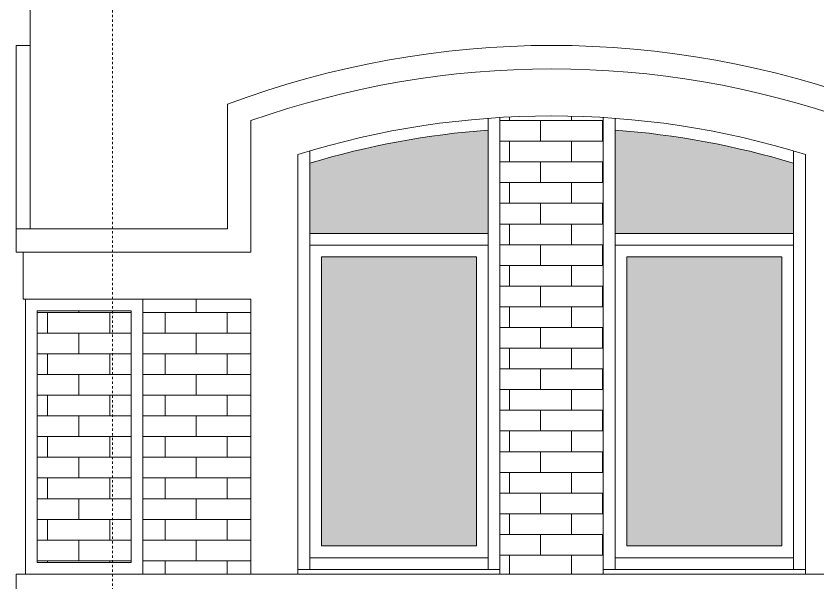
# Model space of a CAD drawing. Header units: millimetres. Extents: x 54 to 1314, y 20 to 614.
# Drawn here: x 523.11 to 557.25, y 195.25 to 219.37 of the extents above; entities that cross this region are included whole.
import ezdxf

# ---------------------------------------------------------------- set-up
doc = ezdxf.new("R2010")
doc.units = ezdxf.units.MM
doc.linetypes.add('CENTER2', pattern=[1.125, 0.75, -0.125, 0.125, -0.125])
for name, color, linetype, lineweight in [('A_ОКНА', 4, 'Continuous', 13), ('A_ФАСАД', 30, 'Continuous', 15), ('А_КИРПИЧ ОБЛИЦ.', 250, 'Continuous', 30), ('А_ОБЛИЦОВКА КАМЕНЬ', 211, 'Continuous', 20), ('А_ОКНА', 4, 'Continuous', 13), ('А_ШТРИХ.ОКОН', 140, 'Continuous', 9), ('А_ШТУКАТУРКА ФАСАД', 7, 'Continuous', 15), ('ОСИ', 40, 'CENTER2', 18)]:
    doc.layers.add(name, color=color, linetype=linetype, lineweight=lineweight)

msp = doc.modelspace()

# ---------------------------------------------------------------- hatches: boundary and pattern name
at = {"layer": 'А_КИРПИЧ ОБЛИЦ.', "lineweight": 9}
h = msp.add_hatch(dxfattribs=at)
h.set_pattern_fill('AR-BRSTD', color=41, scale=0.013, style=0)
h.set_pattern_definition([(0, (639.2092726818091, 183.2200142018169), (0, 0.8806434000000001), []), (90, (639.2092726818091, 183.2200142018169), (-1.3208, 0.8806434000000001), [0.8806434000000001, -0.8806434000000001])])
edge = h.paths.add_edge_path()
edge.add_arc((545.9092740215283, 180.8848740726658), 34.23192330107856, 86.3152211287333, 93.68479391315623, ccw=False)
edge.add_line((548.1092639135468, 215.0460306304572), (548.1092639134886, 195.6200142019129))
edge.add_line((548.1092639134886, 195.6200142019129), (543.7092751611644, 195.6200142019129))
edge.add_line((543.7092751611644, 195.6200142019129), (543.7092751611644, 215.0460300528916))
h = msp.add_hatch(dxfattribs=at)
h.set_pattern_fill('AR-BRSTD', color=41, scale=0.013, style=0)
h.set_pattern_definition([(0, (653.6092659360302, 181.2200142017805), (0, 0.8806434000000001), []), (90, (653.6092659360302, 181.2200142017805), (-1.3208, 0.8806434000000001), [0.8806434000000001, -0.8806434000000001])])
h.paths.add_polyline_path([(533.1092706583013, 195.6200142018838), (533.1092706583013, 207.3200140804815), (528.5092683825796, 207.3200140722452), (528.5092683825796, 195.6200141936474)])
h = msp.add_hatch(dxfattribs=at)
h.set_pattern_fill('AR-BRSTD', color=41, scale=0.013, style=0)
h.set_pattern_definition([(0, (648.609265734457, 181.220014210046), (0, 0.8806434000000001), []), (90, (648.609265734457, 181.220014210046), (-1.3208, 0.8806434000000001), [0.8806434000000001, -0.8806434000000001])])
h.paths.add_polyline_path([(528.0092683825796, 196.1200141977874), (528.0092683825796, 206.8200140763488), (524.0092681810065, 206.8200140681124), (524.0092681810065, 196.1200141895511)])
at = {"layer": 'А_ШТРИХ.ОКОН', "ltscale": 100}
h = msp.add_hatch(color=256, dxfattribs=at)
h.set_gradient(color1=(116, 208, 231), one_color=1, tint=1, name='INVCURVED')
h.paths.add_polyline_path([(536.1092706661011, 209.1200142087669), (536.1092706661011, 196.8200142005348), (542.709270658278, 196.8200142005348), (542.709270658278, 209.1200142087741)])
edge = h.paths.add_edge_path()
edge.add_line((535.6092706582431, 210.1200142087741), (543.209270658278, 210.1200142087741))
edge.add_line((543.209270658278, 210.1200142087741), (543.209270658278, 214.5181618577385))
edge.add_arc((545.9092695587469, 178.782020279677), 35.83799393032191, 94.32070112492939, 106.7026278093792)
edge.add_line((535.6092706582431, 213.1079846739863), (535.6092706582431, 210.1200142087741))
h = msp.add_hatch(color=256, dxfattribs=at)
h.set_gradient(color1=(116, 208, 231), one_color=1, tint=1, name='INVCURVED')
h.paths.add_polyline_path([(555.7092684520912, 209.1200142087669), (555.7092684520912, 196.8200142005348), (549.1092684599143, 196.8200142005348), (549.1092684599143, 209.1200142087741)])
edge = h.paths.add_edge_path()
edge.add_line((556.2092684599493, 210.1200142087741), (548.6092684599143, 210.1200142087741))
edge.add_line((548.6092684599143, 210.1200142087741), (548.6092684599143, 214.5181618577385))
edge.add_arc((545.9092695594454, 178.782020279677), 35.83799393032191, 433.2973721906209, 445.67929887507063, ccw=False)
edge.add_line((556.2092684599493, 213.1079846739863), (556.2092684599493, 210.1200142087741))

# ---------------------------------------------------------------- linework, layer by layer
at = {"layer": 'A_ОКНА'}
for p, q in [((543.209270658278, 215.0195672278619), (543.209270658278, 195.8200142018736)), ((548.6092684162586, 215.0195672311143), (548.6092684162004, 195.8200142018809)), ((535.6092706582431, 213.6296862780487), (535.6092706582431, 195.8200142018736)), ((556.2092684163517, 213.6296862909417), (556.2092684162935, 195.8200142018809)), ((535.6092706582431, 196.3200142018736), (543.209270658278, 196.3200142018736)), ((548.6092684162004, 196.3200142018809), (556.2092684162935, 196.3200142018809))]:
    msp.add_line(p, q, dxfattribs=at)
for points in [[(535.6092706582431, 210.1200142087741), (543.209270658278, 210.1200142087741), (543.209270658278, 214.5181618577385, 0.05407897340576712), (535.6092706582431, 213.1079846739863)], [(556.2092684599493, 210.1200142087741), (548.6092684599143, 210.1200142087741), (548.6092684599143, 214.5181618577385, -0.05407897340576712), (556.2092684599493, 213.1079846739863)]]:
    msp.add_lwpolyline(points, format="xyb", close=True, dxfattribs=at)
for points in [[(536.1092706661011, 209.1200142087669), (536.1092706661011, 196.8200142005348), (542.709270658278, 196.8200142005348), (542.709270658278, 209.1200142087741)], [(555.7092729111473, 209.1200142087669), (555.7092729111473, 196.8200142005348), (549.1092729189704, 196.8200142005348), (549.1092729189704, 209.1200142087741)]]:
    msp.add_lwpolyline(points, close=True, dxfattribs=at)
at = {"layer": 'A_ФАСАД'}
for p, q in [((543.7092751611644, 195.6200142019347), (543.7092751611644, 215.0533564493721)), ((548.1092684161422, 195.6200142019347), (548.1092684161422, 215.0533561789175))]:
    msp.add_line(p, q, dxfattribs=at)
at = {"layer": 'А_ОБЛИЦОВКА КАМЕНЬ'}
for p, q in [((535.1092706584177, 195.8200142018663), (543.709270658278, 195.8200142018809)), ((548.1092684164332, 195.8200142018736), (556.7092684162353, 195.8200142018882))]:
    msp.add_line(p, q, dxfattribs=at)
at = {"layer": 'А_ОКНА'}
for p, q in [((543.209270658278, 210.120014208796), (535.6092706661011, 210.1200142087741)), ((548.6092729189704, 210.120014208796), (556.2092729111473, 210.1200142087741)), ((543.209270658278, 209.6200142088032), (535.6092706661011, 209.6200142087741)), ((548.6092729189704, 209.6200142088032), (556.2092729111473, 209.6200142087741))]:
    msp.add_line(p, q, dxfattribs=at)
at = {"layer": 'А_ШТУКАТУРКА ФАСАД', "color": 7}
for p, q in [((523.7092681995864, 220.6200142018256), (523.7092681995864, 210.3200140805034)), ((523.1092681996097, 218.1200142100984), (523.1092681996097, 209.3200140805106)), ((523.1092681996097, 218.1200142100984), (523.7092681995282, 218.1200142100984)), ((532.1092706583013, 215.6200142264038), (532.1092706583013, 210.3200140804961)), ((533.1092706583013, 214.9201138480471), (533.1092706583013, 209.3200140805034)), ((535.1092706583013, 213.4779829646191), (535.1092706583013, 195.6200142019347)), ((556.7092684162353, 213.4779829782105), (556.7092684162353, 195.6200142019347)), ((532.1092706583013, 210.3200140804961), (523.1092681996097, 210.3200140804888)), ((523.1092681996097, 209.3200140805034), (533.109270676986, 209.3200140805034)), ((523.409268199598, 209.3200140805106), (523.409268199598, 207.3200140804961)), ((523.409268199598, 207.3200140804961), (533.109270676986, 207.3200140804961)), ((533.1092706583013, 207.3200140804961), (533.1092706583013, 195.6200142019347))]:
    msp.add_line(p, q, dxfattribs=at)
for points in [[(528.5092683825796, 207.3200140722306), (523.5092681810065, 207.3200140722306), (523.5092681810065, 195.6200141936692), (528.5092683825796, 195.6200141936692)], [(528.0092683825796, 206.8200140722306), (524.0092681810065, 206.8200140722306), (524.0092681810065, 196.1200141936692), (528.0092683825796, 196.1200141936692)], [(566.1092680000738, 194.6200142018984), (523.1092681996097, 194.620014201942), (523.1092681996097, 195.6200142019347), (566.1092680000738, 195.6200142018911)]]:
    msp.add_lwpolyline(points, close=True, dxfattribs=at)
for radius, start, end in [(39.33799393226555, 69.4633868714805, 110.5366131889244), (38.33799393227282, 70.4960149832083, 109.5039850841766), (36.33799393226555, 72.70992087653939, 107.2900791934664)]:
    msp.add_arc((545.9092695590962, 178.7820202778144), radius, start, end, dxfattribs=at)
at = {"layer": 'ОСИ', "ltscale": 0.01}
msp.add_line((527.2092682021475, 227.8200142018518), (527.2092682021475, 136.603705401712), dxfattribs=at)

doc.saveas('drawing.dxf')
